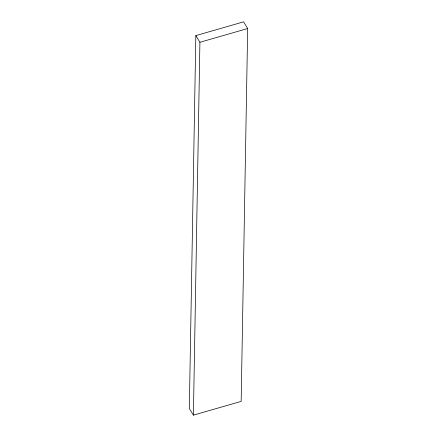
<?xml version="1.0" encoding="UTF-8"?>
<svg xmlns="http://www.w3.org/2000/svg" width="437" height="437" viewBox="0 0 437 437"><rect width="100%" height="100%" fill="white"/><g stroke="black" fill="none" stroke-linecap="round" stroke-linejoin="round"><path stroke-width="0.66" d="M195.836 35.605L189.33 408.464L193.405 415.15L241.164 401.395L247.67 28.536L243.595 21.85L195.836 35.605L199.911 42.285L193.405 415.15M199.911 42.285L247.67 28.536"/></g></svg>
